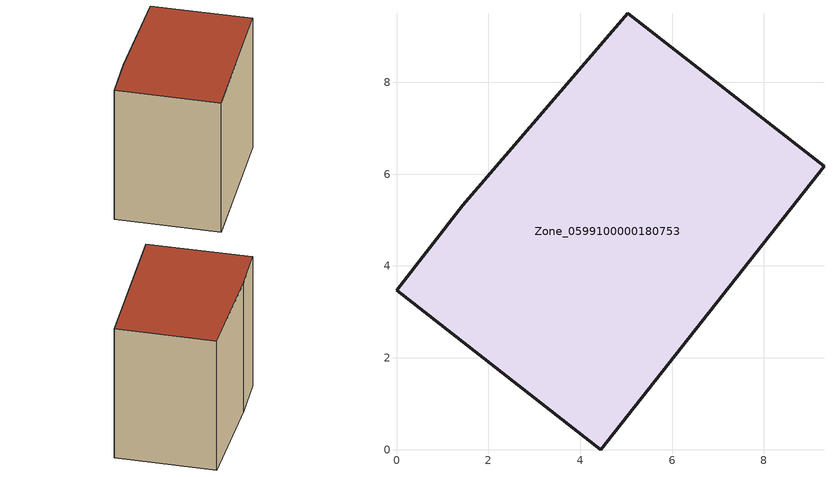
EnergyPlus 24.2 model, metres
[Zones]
Zone_0599100000180753
 floor ground (C_G): 1.44,5.32 5.04,9.5 9.31,6.17 4.45,0 0,3.47 z3.09
 wall outside (C_F): 4.45,0 9.31,6.17 5.04,9.5 1.44,5.32 0,3.47 4.45,0 z3.09:11.21
 roof outside (C_R): 5.04,9.5 1.44,5.32 0,3.47 4.45,0 9.31,6.17 z11.21
[BUILDING]
Pand.0599100000180753: North Axis=0; Terrain=City; Loads Convergence Tolerance Value=0.04; Temperature Convergence Tolerance Value=0.4; Solar Distribution=FullExterior; Maximum Number of Warmup Days=25; Minimum Number of Warmup Days=1
[Site:Location]
Rotterdam.The.Hague.AP_ZH_NLD Design_Conditions: Latitude=51.96; Longitude=4.45; Time Zone=1; Elevation=-4.5
[SITE:GROUNDTEMPERATURE:BUILDINGSURFACE]
18, 18, 18, 18, 18, 18, 18, 18, 18, 18, 18, 18
[MATERIAL] Thermal Absorptance=0.9; Solar Absorptance=0.7; Visible Absorptance=0.7
Name | Roughness | Thickness | Conductivity | Density | Specific Heat
G.TC.1946-1964 | MediumSmooth | 0.15 | 1 | 540 | 1210
F.TC.1946-1964 | Rough | 0.3 | 0.857143 | 1920 | 840
R.TC.1946-1964 | MediumRough | 0.2 | 0.235294 | 1500 | 1000
[CONSTRUCTION]
C_G: G.TC.1946-1964
C_F: F.TC.1946-1964
C_R: R.TC.1946-1964
[ZONE]
Zone_0599100000180753: Type=1; Multiplier=1; Ceiling Height=Autocalculate; Volume=Autocalculate; Floor Area=autocalculate; Part of Total Floor Area=Yes
[ZONEINFILTRATION:DESIGNFLOWRATE]
Infil_Zone_0599100000180753: Zone or ZoneList or Space or SpaceList=Zone_0599100000180753; Schedule=AlwaysOn; Design Flow Rate Calculation Method=Flow/Area; Flow Rate per Floor Area=0.003; Constant Term Coefficient=1; Temperature Term Coefficient=0; Velocity Term Coefficient=0; Velocity Squared Term Coefficient=0
[HVACTEMPLATE:ZONE:IDEALLOADSAIRSYSTEM]
Zone_0599100000180753: Maximum Heating Supply Air Temperature=50; Minimum Cooling Supply Air Temperature=13; Maximum Heating Supply Air Humidity Ratio=0.0156; Minimum Cooling Supply Air Humidity Ratio=0.0077; Heating Limit=NoLimit; Cooling Limit=NoLimit; Dehumidification Control Type=ConstantSensibleHeatRatio; Cooling Sensible Heat Ratio=0.7; Dehumidification Setpoint=60; Humidification Control Type=None; Humidification Setpoint=30; Outdoor Air Method=None; Outdoor Air Flow Rate per Person=0.00944; Outdoor Air Flow Rate per Zone Floor Area=0; Outdoor Air Flow Rate per Zone=0; Demand Controlled Ventilation Type=None; Outdoor Air Economizer Type=NoEconomizer; Heat Recovery Type=None; Sensible Heat Recovery Effectiveness=0.7; Latent Heat Recovery Effectiveness=0.65
[ZONECONTROL:THERMOSTAT]
ThermostatControl_Zone_0599100000180753: Zone or ZoneList=Zone_0599100000180753; Control Type Schedule=DualSetpointControlType; Control 1=Thermostat_Zone_0599100000180753; Temperature Difference Between Cutout And Setpoint=0
[THERMOSTATSETPOINT:DUALSETPOINT]
Thermostat_Zone_0599100000180753: Heating Setpoint Temperature Schedule=HeatingSetpoint_Zone_0599100000180753; Cooling Setpoint Temperature Schedule=CoolingSetpoint_Zone_0599100000180753
[SCHEDULE:COMPACT]
HeatingSetpoint_Zone_0599100000180753: Through: 12/31, For: AllDays, Until: 24:00, 21
CoolingSetpoint_Zone_0599100000180753: Through: 12/31, For: AllDays, Until: 24:00, 24
DualSetpointControlType: Through: 12/31, For: AllDays, Until: 24:00, 4
AlwaysOn: Through: 12/31, For: AllDays, Until: 24:00, 1
